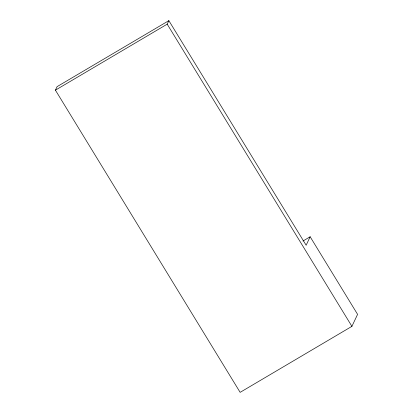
<?xml version="1.0" encoding="UTF-8"?>
<svg xmlns="http://www.w3.org/2000/svg" width="413" height="413" viewBox="0 0 413 413"><rect width="100%" height="100%" fill="white"/><g stroke="black" fill="none" stroke-linecap="round" stroke-linejoin="round"><path stroke-width="0.62" d="M55.419 90.168L57.082 86.647L168.855 20.65L306.147 245.245L310.153 236.768L357.581 314.355L351.912 326.353L240.139 392.35L55.419 90.168L167.193 24.166L168.855 20.65M302.961 241.016L310.153 236.768M167.193 24.166L351.912 326.353"/></g></svg>
